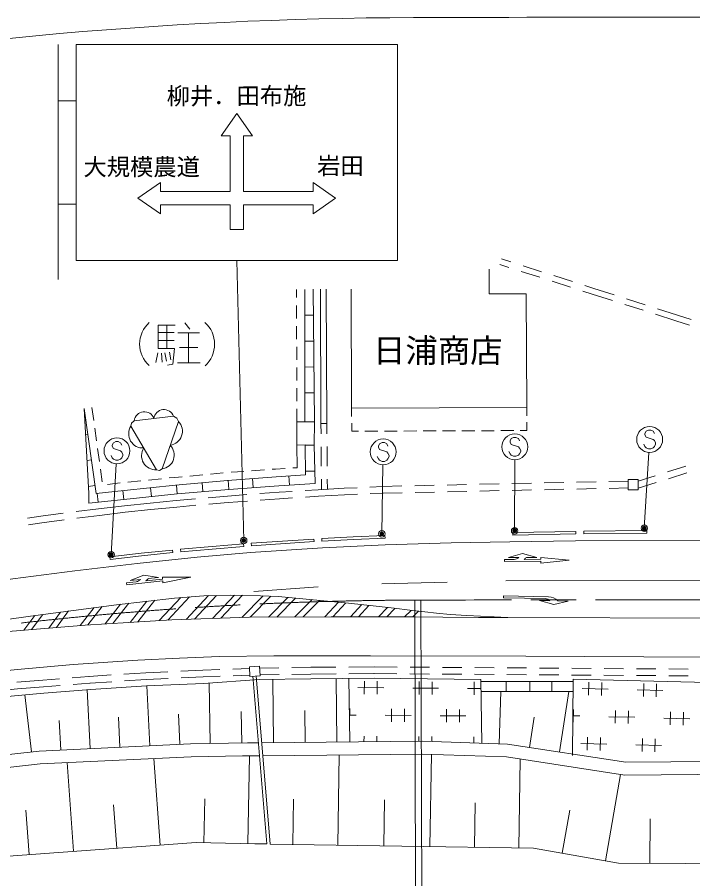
# Model space of a CAD drawing. Units: millimetres, scale not verified. Extents: x 40000 to 680000, y 20000 to 380000.
# Drawn here: x 91994 to 144210, y 261918 to 328465 of the extents above; entities that cross this region are included whole.
import ezdxf
from ezdxf.enums import TextEntityAlignment as Align

# ---------------------------------------------------------------- set-up
doc = ezdxf.new("R2010")
doc.units = ezdxf.units.MM
doc.header["$LTSCALE"] = 1000
doc.header["$PDMODE"] = 32
doc.header["$PDSIZE"] = 500
doc.linetypes.add('CHAIN', pattern=[18.5, 12, -1.5, 3.5, -1.5])
for name, color, linetype, lineweight in [('M-BGD', 7, 'Continuous', 13), ('M-BMK', 2, 'Continuous', 13), ('M-STR-HTXT', 7, 'Continuous', 13), ('M-STR-STRC', 7, 'Continuous', 13)]:
    doc.layers.add(name, color=color, linetype=linetype, lineweight=lineweight)
doc.layers.add('M-BMK-HTXT', color=7, linetype='Continuous')
doc.styles.add('ＭＳ ゴシック', font='')
doc.styles.get('ＭＳ ゴシック').set_extended_font_data('MS Gothic')

msp = doc.modelspace()

# ---------------------------------------------------------------- linework, layer by layer
at = {"layer": 'M-BGD'}
for p, q in [((130139, 309570), (129423, 309798)), ((128475, 307097), (128473, 309011)), ((130002, 309141), (129286, 309370)), ((132384, 308380), (130955, 308837)), ((132520, 308808), (131092, 309265)), ((134902, 308047), (133473, 308504)), ((115884, 307456), (115932, 297080)), ((117840, 298256), (117800, 307464)), ((134765, 307619), (133336, 308075)), ((136570, 307514), (135854, 307743)), ((138137, 307015), (136570, 307514)), ((113589, 306807), (113588, 307444)), ((114232, 297208), (114218, 307445)), ((131345, 307110), (128475, 307097)), ((131345, 307110), (131385, 298315)), ((136433, 307085), (135717, 307314)), ((138000, 306586), (136433, 307085)), ((113591, 305207), (113590, 306207)), ((140382, 305827), (138953, 306283)), ((140519, 306256), (139090, 306711)), ((142902, 305024), (141335, 305524)), ((143039, 305453), (141472, 305952)), ((104950, 304862), (105327, 304370)), ((114886, 305451), (114221, 305445)), ((143952, 304688), (142902, 305024)), ((144089, 305116), (143039, 305453)), ((104204, 304682), (102893, 304682)), ((102893, 304682), (102893, 302887)), ((103549, 304682), (103549, 302887)), ((113593, 303607), (113592, 304607)), ((102893, 304108), (104122, 304108)), ((102893, 303502), (104114, 303502)), ((104409, 304075), (106090, 304075)), ((105237, 304075), (105237, 301764)), ((102893, 302887), (104163, 302887)), ((104163, 302887), (104024, 301666)), ((104532, 302961), (105967, 302961)), ((113595, 302007), (113594, 303007)), ((114904, 303451), (114224, 303445)), ((102860, 302551), (102704, 301788)), ((103147, 302510), (103196, 301829)), ((103409, 302551), (103540, 301903)), ((103762, 302592), (103877, 302010)), ((104024, 301666), (103606, 301592)), ((104385, 301764), (106139, 301764)), ((113598, 300407), (113596, 301407)), ((114922, 301451), (114226, 301445)), ((113600, 298807), (113599, 299807)), ((114940, 299451), (114229, 299445)), ((97766, 298313), (97904, 297322)), ((113602, 297207), (113601, 298207)), ((117840, 298256), (131385, 298315)), ((117843, 297621), (117840, 298256)), ((131388, 297677), (131385, 298315)), ((114232, 297208), (113602, 297207)), ((113602, 297207), (113615, 295421)), ((114952, 295413), (114960, 297210)), ((115472, 297078), (115477, 296282)), ((115932, 297081), (115937, 296295)), ((117847, 296486), (117845, 297121)), ((131392, 296540), (131390, 297177)), ((97448, 296249), (97284, 296226)), ((97987, 296728), (98125, 295737)), ((118370, 296488), (117847, 296486)), ((119870, 296494), (118870, 296490)), ((121370, 296500), (120370, 296496)), ((122870, 296506), (121870, 296502)), ((124370, 296512), (123370, 296508)), ((125870, 296518), (124870, 296514)), ((127370, 296524), (126370, 296520)), ((128870, 296530), (127870, 296526)), ((130370, 296535), (129370, 296532)), ((131392, 296540), (130870, 296537)), ((98208, 295143), (98346, 294153)), ((114245, 295429), (113615, 295421)), ((113636, 293671), (113615, 295421)), ((114273, 293109), (114245, 295429)), ((114952, 295413), (114245, 295396)), ((115484, 295282), (115494, 293782)), ((115944, 295295), (115954, 293795)), ((97724, 294268), (97395, 294222)), ((98429, 293559), (98566, 292568)), ((110115, 293431), (111112, 293504)), ((111710, 293548), (111966, 293567)), ((111966, 293567), (112708, 293613)), ((113307, 293650), (113636, 293671)), ((142246, 293341), (143678, 293787)), ((102147, 292716), (103142, 292817)), ((103739, 292878), (104170, 292922)), ((104170, 292922), (104734, 292974)), ((105332, 293028), (106328, 293119)), ((106925, 293174), (107921, 293265)), ((108519, 293314), (109516, 293387)), ((110228, 292133), (110178, 292834)), ((113027, 292326), (112984, 293029)), ((115000, 293414), (114270, 293396)), ((139996, 292641), (141291, 293044)), ((142325, 292821), (143757, 293267)), ((98000, 292287), (97507, 292218)), ((98965, 292380), (99959, 292491)), ((100555, 292554), (101550, 292655)), ((104360, 291643), (104298, 292331)), ((106352, 291820), (106290, 292513)), ((108344, 291997), (108294, 292696)), ((115501, 292782), (115507, 291986)), ((115961, 292795), (115966, 292010)), ((120251, 292208), (119261, 292167)), ((120261, 292228), (121734, 292259)), ((122734, 292280), (124234, 292311)), ((125234, 292332), (126733, 292364)), ((127733, 292385), (129233, 292416)), ((130232, 292437), (131732, 292468)), ((132732, 292489), (134232, 292521)), ((135231, 292542), (136731, 292573)), ((137731, 292594), (139204, 292625)), ((139998, 292097), (141370, 292524)), ((98254, 290998), (98177, 291688)), ((100241, 291220), (100164, 291910)), ((102361, 291438), (102290, 292127)), ((109746, 291590), (108250, 291478)), ((112239, 291775), (110743, 291664)), ((113250, 291840), (112239, 291775)), ((115259, 291970), (114248, 291905)), ((117272, 292084), (115259, 291970)), ((117297, 291585), (115289, 291471)), ((118262, 292125), (117272, 292084)), ((118285, 291626), (117297, 291585)), ((120272, 291708), (119284, 291667)), ((120272, 291708), (121741, 291739)), ((122740, 291760), (124240, 291791)), ((125240, 291812), (126739, 291844)), ((127739, 291865), (129239, 291896)), ((130239, 291917), (131738, 291948)), ((132738, 291969), (134238, 292001)), ((135238, 292022), (136737, 292053)), ((137737, 292074), (139206, 292105)), ((102262, 290934), (100277, 290723)), ((104276, 291131), (102262, 290934)), ((105765, 291261), (104276, 291131)), ((108250, 291478), (106761, 291348)), ((108291, 290980), (106804, 290850)), ((109784, 291091), (108291, 290980)), ((112274, 291276), (110781, 291165)), ((113283, 291341), (112274, 291276)), ((115289, 291471), (114280, 291406)), ((95554, 290150), (93821, 289926)), ((98279, 290503), (96546, 290279)), ((100277, 290723), (98286, 290484)), ((100333, 290226), (98346, 289987)), ((102313, 290437), (100333, 290226)), ((104322, 290633), (102313, 290437)), ((105808, 290763), (104322, 290633)), ((93821, 289926), (92788, 289780)), ((95622, 289635), (93891, 289410)), ((98346, 289987), (96614, 289763)), ((93891, 289410), (92860, 289265)), ((140668, 288820), (135787, 288757)), ((140671, 288620), (140668, 288820)), ((110079, 287831), (114930, 288161)), ((115551, 287995), (115540, 288194)), ((135175, 288750), (130304, 288654)), ((135178, 288550), (135175, 288750)), ((110093, 287631), (110079, 287831)), ((104632, 287173), (104614, 287372)), ((99177, 286585), (99154, 286783)), ((109742, 279123), (109740, 279123)), ((112212, 278208), (110734, 278182)), ((114690, 278250), (113212, 278225)), ((116632, 278264), (114690, 278250)), ((119574, 278285), (117632, 278271)), ((121356, 278272), (119574, 278285)), ((123856, 278254), (122356, 278265)), ((126356, 278236), (124856, 278247)), ((128856, 278218), (127356, 278229)), ((131356, 278200), (129856, 278211)), ((133855, 278182), (132356, 278193)), ((136355, 278164), (134855, 278175)), ((97531, 277547), (96250, 277446)), ((97551, 277551), (97531, 277547)), ((99247, 277659), (97551, 277551)), ((101941, 277829), (100245, 277722)), ((103647, 277908), (101941, 277829)), ((106352, 278032), (104646, 277954)), ((106373, 277512), (104671, 277434)), ((107652, 278078), (106352, 278032)), ((107675, 277558), (106373, 277512)), ((109951, 278158), (108652, 278113)), ((109976, 277639), (108674, 277593)), ((110207, 277560), (110231, 277271)), ((110467, 277572), (110491, 277288)), ((112228, 277688), (110759, 277663)), ((114697, 277730), (113228, 277705)), ((116637, 277744), (114697, 277730)), ((119578, 277765), (117637, 277751)), ((121348, 277752), (119570, 277765)), ((123848, 277734), (122348, 277745)), ((126348, 277716), (124848, 277727)), ((128848, 277698), (127348, 277709)), ((131348, 277680), (129848, 277691)), ((133848, 277662), (132348, 277673)), ((136348, 277644), (134848, 277655)), ((138848, 277626), (137348, 277637)), ((138855, 278146), (137355, 278157)), ((141348, 277608), (139848, 277619)), ((141355, 278128), (139855, 278139)), ((143847, 277590), (142347, 277601)), ((143855, 278110), (142355, 278121)), ((93972, 277265), (91971, 277103)), ((95253, 277367), (93972, 277265)), ((95312, 276850), (94014, 276747)), ((97607, 277031), (96309, 276929)), ((97623, 277035), (97607, 277031)), ((99298, 277141), (97623, 277035)), ((101970, 277310), (100296, 277204)), ((103672, 277388), (101970, 277310)), ((110231, 277271), (111281, 264604)), ((110491, 277288), (111543, 264599)), ((117621, 277391), (117698, 272492)), ((127834, 277154), (134972, 277165)), ((129798, 277157), (129799, 276388)), ((131606, 277160), (131608, 276384)), ((133304, 277163), (133305, 276379)), ((92017, 276585), (90080, 276401)), ((94014, 276747), (92017, 276585)), ((127847, 276393), (134962, 276375)), ((109784, 272413), (110633, 272421)), ((109396, 271409), (109859, 271413)), ((109859, 271413), (110716, 271422)), ((110369, 264618), (111281, 264604))]:
    msp.add_line(p, q, dxfattribs=at)
for points in [[(114232, 297208), (114960, 297210), (114868, 307451)], [(115424, 307454), (115472, 297078), (115932, 297080)], [(97172, 298230), (98085, 291678), (100257, 291920), (104227, 292325), (108252, 292693), (112007, 292969), (114273, 293109)], [(97172, 298230), (97536, 291682), (97539, 290919), (100241, 291220), (104350, 291642), (108344, 291997), (112223, 292276), (115023, 292451)], [(103186, 293577), (104451, 297241), (104341, 297502), (104081, 297643), (101043, 297302)], [(101043, 297302), (100825, 297120), (100784, 296876), (102768, 293507), (102995, 293463), (103186, 293577)], [(115023, 292451), (114952, 295413), (114245, 295429)], [(110093, 287631), (114943, 287961), (114930, 288161)], [(115540, 288194), (117971, 288328), (120419, 288424)], [(115551, 287995), (117980, 288128), (120427, 288224), (120419, 288424)], [(135178, 288550), (130307, 288454), (130304, 288654)], [(140671, 288620), (135790, 288557), (135787, 288757)], [(104614, 287372), (107051, 287587), (109482, 287783)], [(104632, 287173), (107068, 287388), (109498, 287584), (109482, 287783)], [(99154, 286783), (101579, 287060), (104004, 287307)], [(99177, 286585), (101600, 286861), (104024, 287108), (104004, 287307)], [(110691, 277302), (106394, 277013), (101997, 276811), (97693, 276538), (97680, 276536), (94054, 276249), (92061, 276086), (90130, 275904), (86155, 275486), (84175, 275250), (82171, 275014), (78228, 274486), (73791, 273868)], [(119580, 277405), (114701, 277370), (110691, 277302)], [(119580, 277405), (127831, 277322), (127912, 272392)], [(134902, 271452), (134974, 277335), (145379, 277077), (149382, 276765)], [(78336, 269969), (85918, 270913), (93686, 271785), (105397, 272348), (109784, 272413)], [(110894, 272424), (123343, 272548), (129896, 272324), (139037, 270932), (149444, 271013)], [(110977, 271425), (123331, 271548), (129804, 271326), (138965, 269931), (150197, 270019), (153064, 268474)], [(79362, 269089), (86035, 269920), (93766, 270788), (105429, 271349), (109396, 271409)], [(110369, 264618), (105827, 264717), (95190, 263956), (85004, 263191), (83626, 261932)], [(111543, 264599), (131900, 264274), (138477, 263127), (148767, 263065), (149600, 262616)]]:
    msp.add_lwpolyline(points, dxfattribs=at)
for points in [[(139204, 292747), (139996, 292750), (139998, 291952), (139207, 291950)], [(110727, 278335), (110762, 277586), (109980, 277549), (109945, 278298)]]:
    msp.add_lwpolyline(points, close=True, dxfattribs=at)
for centre, radius, start, end in [((103686, 303215), 2228, 131.69789, 228.01917), ((104964, 303207), 2282, 312.86378, 47.4164), ((103343, 297372), 787, 20.1264, 172.67233), ((101824, 297202), 787, 20.1264, 172.67233), ((101707, 296286), 1096, 147.41419, 273.58391), ((103679, 296482), 1082, 277.41875, 44.48611), ((102700, 294601), 1096, 147.41419, 273.58391), ((103047, 294651), 1082, 277.41875, 44.48611)]:
    msp.add_arc(centre, radius, start, end, dxfattribs=at)
at = {"layer": 'M-BMK'}
msp.add_line((122730, 283440), (123202, 283442), dxfattribs=at)
at = {"layer": 'M-BMK', "linetype": 'CHAIN'}
for centre, radius, start, end in [((123449, 8441), 275000, 90.1499, 100.61259), ((140759, -6426535), 6710000, 89.77432, 90.14992)]:
    msp.add_arc(centre, radius, start, end, dxfattribs=at)
at = {"layer": 'M-STR-HTXT'}
for p, q in [((122612, 328440), (123084, 328442)), ((109499, 288044), (108962, 309685)), ((140465, 288995), (140817, 294852)), ((130441, 288797), (130452, 294282)), ((99251, 286951), (99647, 293967)), ((120179, 288564), (120264, 293888)), ((122730, 283440), (122808, 253441)), ((123202, 283442), (123280, 253442)), ((106909, 272371), (106840, 277043)), ((111796, 272433), (111747, 277320)), ((116698, 272482), (116649, 277384)), ((118827, 277176), (118820, 276176)), ((119827, 277169), (119820, 276169)), ((123070, 277147), (123063, 276147)), ((124070, 277140), (124063, 276141)), ((127312, 277119), (127305, 276119)), ((136175, 277098), (136151, 276098)), ((137175, 277073), (137150, 276073)), ((140417, 276993), (140392, 275993)), ((141416, 276968), (141392, 275968)), ((97625, 271975), (97407, 276514)), ((102240, 272197), (102018, 276812)), ((118324, 276679), (120324, 276666)), ((122566, 276651), (124566, 276637)), ((126809, 276622), (127843, 276615)), ((129243, 272346), (129382, 276389)), ((133914, 271712), (134625, 276376)), ((135663, 276610), (137662, 276561)), ((139904, 276505), (141904, 276456)), ((93089, 271718), (92594, 276130)), ((109352, 272406), (109316, 274850)), ((114247, 272457), (114222, 274908)), ((117691, 275062), (117685, 274062)), ((120934, 275040), (120927, 274040)), ((121934, 275033), (121927, 274034)), ((125177, 275012), (125170, 274012)), ((126177, 275005), (126170, 274005)), ((135002, 275005), (134977, 274005)), ((138243, 274925), (138219, 273925)), ((139243, 274900), (139218, 273900)), ((99933, 272086), (99822, 274393)), ((104574, 272309), (104462, 274642)), ((117665, 274562), (118188, 274559)), ((120431, 274544), (122431, 274530)), ((124673, 274515), (126673, 274502)), ((131582, 272067), (131938, 274399)), ((134939, 274506), (135489, 274493)), ((137731, 274437), (139731, 274388)), ((141973, 274332), (143972, 274282)), ((142485, 274819), (142460, 273820)), ((143484, 274795), (143460, 273795)), ((95355, 271866), (95246, 274135)), ((118798, 272933), (118796, 272503)), ((119798, 272927), (119796, 272513)), ((123041, 272905), (123039, 272545)), ((124041, 272898), (124038, 272525)), ((127284, 272876), (127280, 272414)), ((136070, 272856), (136045, 271857)), ((135558, 272369), (137557, 272319)), ((137070, 272832), (137045, 271832)), ((139799, 272264), (141799, 272214)), ((140312, 272751), (140287, 271752)), ((141311, 272727), (141286, 271727)), ((123899, 264402), (124013, 271525)), ((96337, 264038), (95847, 270888)), ((103031, 264517), (102552, 271210)), ((109808, 264630), (109956, 271414)), ((116776, 264516), (116888, 271484)), ((130770, 264292), (130880, 271163)), ((137465, 263304), (138630, 269983)), ((99684, 264277), (99444, 267624)), ((106416, 264704), (106490, 268096)), ((113292, 264571), (113348, 268055)), ((120338, 264459), (120395, 268020)), ((127335, 264347), (127390, 267782)), ((92913, 263785), (92656, 267209)), ((134126, 263886), (134708, 267225)), ((140891, 263113), (140912, 266554))]:
    msp.add_line(p, q, dxfattribs=at)
for centre, radius in [((130441, 288797), 150), ((130441, 288797), 120), ((130441, 288797), 90), ((130441, 288797), 60), ((130441, 288797), 30), ((130441, 288797), 20), ((140465, 288995), 150), ((140465, 288995), 120), ((140465, 288995), 90), ((140465, 288995), 60), ((140465, 288995), 30), ((140465, 288995), 20), ((109499, 288044), 150), ((109499, 288044), 120), ((120179, 288564), 150), ((120179, 288564), 120), ((120179, 288564), 90), ((120179, 288564), 60), ((120179, 288564), 30), ((120179, 288564), 20), ((109499, 288044), 90), ((109499, 288044), 60), ((109499, 288044), 30), ((109499, 288044), 20), ((99251, 286951), 150), ((99251, 286951), 120), ((99251, 286951), 90), ((99251, 286951), 60), ((99251, 286951), 30), ((99251, 286951), 20)]:
    msp.add_circle(centre, radius, dxfattribs=at)
for centre, radius, start, end in [((123449, 8441), 320000, 90.1499, 100.61259), ((140759, -6426535), 6755000, 89.77432, 90.14992)]:
    msp.add_arc(centre, radius, start, end, dxfattribs=at)
for p in [(130441, 288797), (140465, 288995), (109499, 288044), (120179, 288564), (99251, 286951)]:
    msp.add_point(p, dxfattribs=at)
at = {"layer": 'M-STR-STRC'}
for p, q in [((95156, 326351), (95156, 308218)), ((96545, 326351), (96545, 309685)), ((96545, 326351), (121378, 326351)), ((121378, 326351), (121378, 309685)), ((95156, 322011), (96545, 322011)), ((108441, 319298), (107746, 319298)), ((108441, 315016), (108441, 319298)), ((108441, 315016), (108441, 319298)), ((109482, 319298), (109482, 315016)), ((109482, 319298), (109482, 315016)), ((103059, 315711), (103059, 315016)), ((114864, 315016), (114864, 315711)), ((103059, 315016), (108441, 315016)), ((103059, 315016), (108441, 315016)), ((109482, 315016), (114864, 315016)), ((109482, 315016), (114864, 315016)), ((95156, 314025), (96545, 314025)), ((108441, 313975), (103059, 313975)), ((108441, 313975), (103059, 313975)), ((108441, 312076), (108441, 313975)), ((114864, 313975), (109482, 313975)), ((114864, 313975), (109482, 313975)), ((96545, 309685), (121378, 309685)), ((140605, 296488), (140514, 296306)), ((140514, 296306), (140514, 296215)), ((140514, 296215), (140605, 296034)), ((140787, 296579), (140605, 296488)), ((140968, 296579), (140787, 296579)), ((141150, 296488), (140968, 296579)), ((141241, 296306), (141150, 296488)), ((99431, 295603), (99340, 295421)), ((99613, 295694), (99431, 295603)), ((99795, 295694), (99613, 295694)), ((99977, 295603), (99795, 295694)), ((100068, 295421), (99977, 295603)), ((120008, 295524), (119917, 295342)), ((120190, 295615), (120008, 295524)), ((120371, 295615), (120190, 295615)), ((120553, 295524), (120371, 295615)), ((120644, 295342), (120553, 295524)), ((130181, 295917), (130090, 295735)), ((130090, 295735), (130090, 295644)), ((130090, 295644), (130181, 295462)), ((130363, 296008), (130181, 295917)), ((130545, 296008), (130363, 296008)), ((130727, 295917), (130545, 296008)), ((130818, 295735), (130727, 295917)), ((140514, 295306), (140423, 295488)), ((140605, 296034), (141150, 295852)), ((141150, 295852), (141241, 295761)), ((141241, 295761), (141332, 295579)), ((141332, 295488), (141241, 295306)), ((141332, 295579), (141332, 295488)), ((99340, 295421), (99340, 295330)), ((99340, 295330), (99431, 295148)), ((99431, 295148), (99977, 294967)), ((99977, 294967), (100068, 294876)), ((100068, 294876), (100158, 294694)), ((119917, 295342), (119917, 295252)), ((119917, 295252), (120008, 295070)), ((120008, 295070), (120553, 294888)), ((120553, 294888), (120644, 294797)), ((130090, 294735), (130000, 294917)), ((130181, 295462), (130727, 295281)), ((130727, 295281), (130818, 295190)), ((130818, 295190), (130909, 295008)), ((130909, 294917), (130818, 294735)), ((130909, 295008), (130909, 294917)), ((140605, 295215), (140514, 295306)), ((140787, 295124), (140605, 295215)), ((140968, 295124), (140787, 295124)), ((141150, 295215), (140968, 295124)), ((141241, 295306), (141150, 295215)), ((99340, 294421), (99249, 294603)), ((99431, 294330), (99340, 294421)), ((99613, 294239), (99431, 294330)), ((99795, 294239), (99613, 294239)), ((99977, 294330), (99795, 294239)), ((100068, 294421), (99977, 294330)), ((100158, 294603), (100068, 294421)), ((100158, 294694), (100158, 294603)), ((119917, 294342), (119826, 294524)), ((120008, 294252), (119917, 294342)), ((120190, 294161), (120008, 294252)), ((120371, 294161), (120190, 294161)), ((120553, 294252), (120371, 294161)), ((120644, 294342), (120553, 294252)), ((120644, 294797), (120735, 294615)), ((120735, 294524), (120644, 294342)), ((120735, 294615), (120735, 294524)), ((130181, 294644), (130090, 294735)), ((130363, 294553), (130181, 294644)), ((130545, 294553), (130363, 294553)), ((130727, 294644), (130545, 294553)), ((130818, 294735), (130727, 294644)), ((130403, 286582), (129660, 286578)), ((129660, 286578), (129661, 286428)), ((132461, 286442), (129661, 286428)), ((132460, 286592), (131173, 286586)), ((132159, 286741), (131359, 286737)), ((132459, 286742), (132460, 286592)), ((132462, 286292), (132461, 286442)), ((101181, 284859), (100442, 284783)), ((103242, 284920), (100457, 284634)), ((103227, 285069), (101947, 284938)), ((102913, 285188), (102118, 285106)), ((103212, 285218), (103227, 285069)), ((103258, 284771), (103242, 284920)), ((120178, 284689), (125235, 284827)), ((129761, 284939), (159778, 285005)), ((100442, 284783), (100457, 284634)), ((110287, 284101), (115247, 284476)), ((102973, 281860), (104638, 283636)), ((103627, 281899), (105305, 283690)), ((105049, 281954), (106769, 283790)), ((105685, 281975), (107401, 283806)), ((107098, 282021), (108791, 283827)), ((107734, 282041), (109395, 283813)), ((109346, 282094), (111002, 283773)), ((109998, 282113), (111609, 283747)), ((111413, 282124), (112920, 283653)), ((112049, 282129), (113499, 283598)), ((129575, 283772), (129572, 283622)), ((132814, 283556), (129572, 283622)), ((129575, 283772), (133060, 283701)), ((96852, 281480), (97935, 282860)), ((97460, 281525), (98572, 282945)), ((98794, 281606), (99984, 283125)), ((99394, 281643), (100612, 283196)), ((100728, 281724), (102006, 283354)), ((101329, 281760), (102634, 283425)), ((113464, 282139), (114783, 283477)), ((114101, 282144), (115362, 283422)), ((115767, 282156), (116819, 283285)), ((116385, 282159), (117385, 283232)), ((117748, 282155), (118623, 283093)), ((118362, 282153), (119178, 283029)), ((119925, 282148), (120620, 282864)), ((134568, 283371), (133768, 283387)), ((92511, 281118), (93351, 282255)), ((93107, 281167), (93971, 282337)), ((94432, 281278), (95349, 282519)), ((95028, 281328), (95969, 282601)), ((120550, 282146), (121184, 282800)), ((121939, 282142), (122431, 282649)), ((122564, 282140), (123000, 282589)), ((129914, 282109), (163257, 281980))]:
    msp.add_line(p, q, dxfattribs=at)
for points in [[(108441, 319298), (107746, 319298), (108961, 321034), (110177, 319298), (109482, 319298)], [(103059, 313975), (103059, 313280), (101323, 314495), (103059, 315711), (103059, 315016)], [(114864, 315016), (114864, 315711), (116600, 314495), (114864, 313280), (114864, 313975)], [(103059, 313975), (103059, 313280), (101323, 314495)], [(109482, 313975), (109482, 312076), (108441, 312076)], [(120442, 287721), (125531, 287865), (130059, 287949), (135136, 288024), (150517, 288060), (154593, 288061), (156525, 288163), (158430, 288416), (159800, 288704), (161280, 289175), (163208, 289884)], [(120442, 287721), (115600, 287482), (110022, 287115), (105894, 286758), (101272, 286266), (96443, 285697), (91665, 285080), (87460, 284481), (83823, 283924), (78696, 283039), (73167, 281999), (72227, 281814)], [(132159, 286741), (131058, 287035), (129959, 286730), (130759, 286734)], [(132462, 286292), (134661, 286528), (132459, 286742)], [(102913, 285188), (101789, 285374), (100725, 284963), (101521, 285045)], [(103258, 284771), (105423, 285219), (103212, 285218)], [(72780, 278861), (75977, 279481), (80212, 280258), (86596, 281290), (93031, 282213), (99661, 283088), (104146, 283596), (106415, 283781), (108512, 283833), (110795, 283782)], [(110795, 283782), (112164, 283724), (117610, 283210), (119736, 282965), (121123, 282807), (122337, 282659), (123491, 282537), (124406, 282446), (125464, 282342), (126740, 282244), (129914, 282109)], [(134568, 283371), (133462, 283093), (132368, 283415), (133168, 283399)], [(109950, 282113), (103936, 281918), (97233, 281512), (90665, 280964), (84438, 280293), (80058, 279750), (75093, 279036), (72818, 278660)], [(129914, 282109), (127638, 282111), (124884, 282132), (122557, 282140), (116251, 282160), (109950, 282113)], [(73363, 275751), (73635, 275799), (77156, 276335), (81605, 276948), (87119, 277584), (92022, 278083), (96318, 278462), (101311, 278810), (104545, 278962), (107622, 279076), (111822, 279134), (119305, 279145)], [(119305, 279145), (131302, 279105), (154070, 278985), (156827, 278898), (159242, 278699), (161183, 278445), (163258, 278110)]]:
    msp.add_lwpolyline(points, dxfattribs=at)
for centre in [(140878, 295852), (130454, 295281), (99704, 294967), (120281, 294888)]:
    msp.add_circle(centre, 1000, dxfattribs=at)
for centre, radius, start, end in [((130401, 287082), 500, 270.28414, 315.85716), ((130642, 287433), 1000, 270.28415, 270.28417), ((130642, 287433), 1000, 302.07249, 315.85716), ((101130, 285357), 500, 275.85544, 321.42845), ((101336, 285730), 1000, 307.64379, 321.42845), ((101336, 285730), 1000, 275.85544, 275.85546), ((132804, 283056), 500, 43.26889, 88.8419), ((133040, 282701), 1000, 43.26889, 88.8419)]:
    msp.add_arc(centre, radius, start, end, dxfattribs=at)

# ---------------------------------------------------------------- texts
at = {"layer": 'M-BMK-HTXT', "style": 'ＭＳ ゴシック'}
msp.add_text('日浦商店', height=1833, dxfattribs=at).set_placement((124501, 301256), align=Align.BOTTOM_CENTER)
at = {"layer": 'M-STR-STRC', "style": 'ＭＳ ゴシック'}
msp.add_text('柳井．田布施', height=1320, rotation=0.142, dxfattribs=at).set_placement((108947, 321329), align=Align.BOTTOM_CENTER)
for s, p in [('大規模農道', (101616, 315848)), ('岩田', (116977, 315940))]:
    msp.add_text(s, height=1320, dxfattribs=at).set_placement(p, align=Align.BOTTOM_CENTER)

doc.saveas('drawing.dxf')
